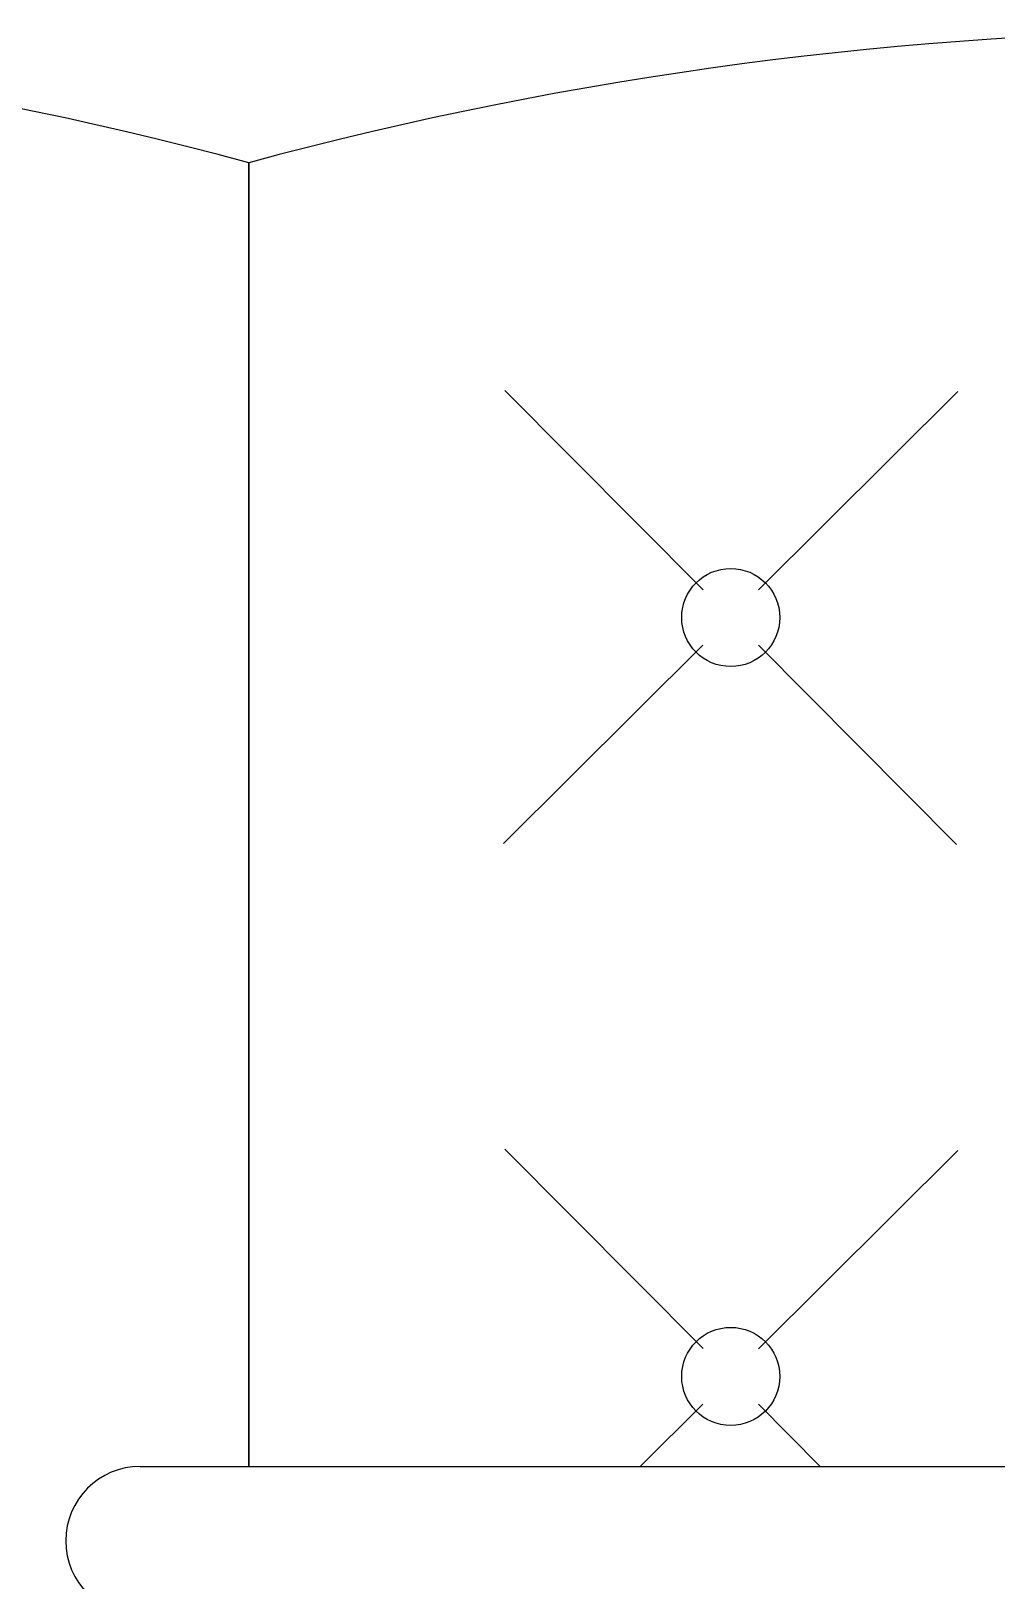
# Model space of a CAD drawing. Header units: millimetres. Extents: x 615730 to 2792744, y 139412 to 597571.
# Drawn here: x 807631.1 to 807890.3, y 291114.3 to 291530.3 of the extents above; entities that cross this region are included whole.
import ezdxf

# ---------------------------------------------------------------- set-up
doc = ezdxf.new("R2010")
doc.units = ezdxf.units.MM
doc.header["$MEASUREMENT"] = 0
doc.layers.get('0').update_dxf_attribs({"lineweight": 5})
doc.layers.add('NET SO 3', color=251, linetype='Continuous')

# ---------------------------------------------------------------- blocks, each defined once
blk = doc.blocks.new('BAN G')
at = {"linetype": 'Continuous'}
for p, q in [((-7620.38, 6225.41), (-7673.6, 6278.94)), ((-7605.47, 6225.37), (-7551.95, 6278.6)), ((-7620.42, 6210.51), (-7673.94, 6157.28)), ((-7605.52, 6210.47), (-7552.29, 6156.94)), ((-7620.38, 6021.59), (-7673.6, 6075.12)), ((-7605.47, 6021.55), (-7551.95, 6074.78)), ((-7620.42, 6006.69), (-7637.26, 5989.94)), ((-7605.52, 6006.65), (-7588.9, 5989.94))]:
    blk.add_line(p, q, dxfattribs=at)
for points in [[(-7742.42, 5989.94), (-7742.42, 6340.08)], [(-7742.42, 6340.08), (-7742.42, 5989.94)], [(-7771.58, 5989.94), (-7042.79, 5989.94)]]:
    blk.add_lwpolyline(points, dxfattribs=at)
for centre in [(-7612.95, 6217.94), (-7612.95, 6014.12)]:
    blk.add_circle(centre, 13.17, dxfattribs=at)
for centre, radius, start, end in [((-8009.08, 5352.81), 1022.65, 74.88482, 105.11518), ((-7475.75, 5352.81), 1022.65, 74.88482, 105.11518), ((-7771.58, 5969.94), 20, 90, 270)]:
    blk.add_arc(centre, radius, start, end, dxfattribs=at)

msp = doc.modelspace()

# ---------------------------------------------------------------- block references
at = {"layer": 'NET SO 3'}
msp.add_blockref('BAN G', (815432.01, 285154.87), dxfattribs=at)

doc.saveas('drawing.dxf')
